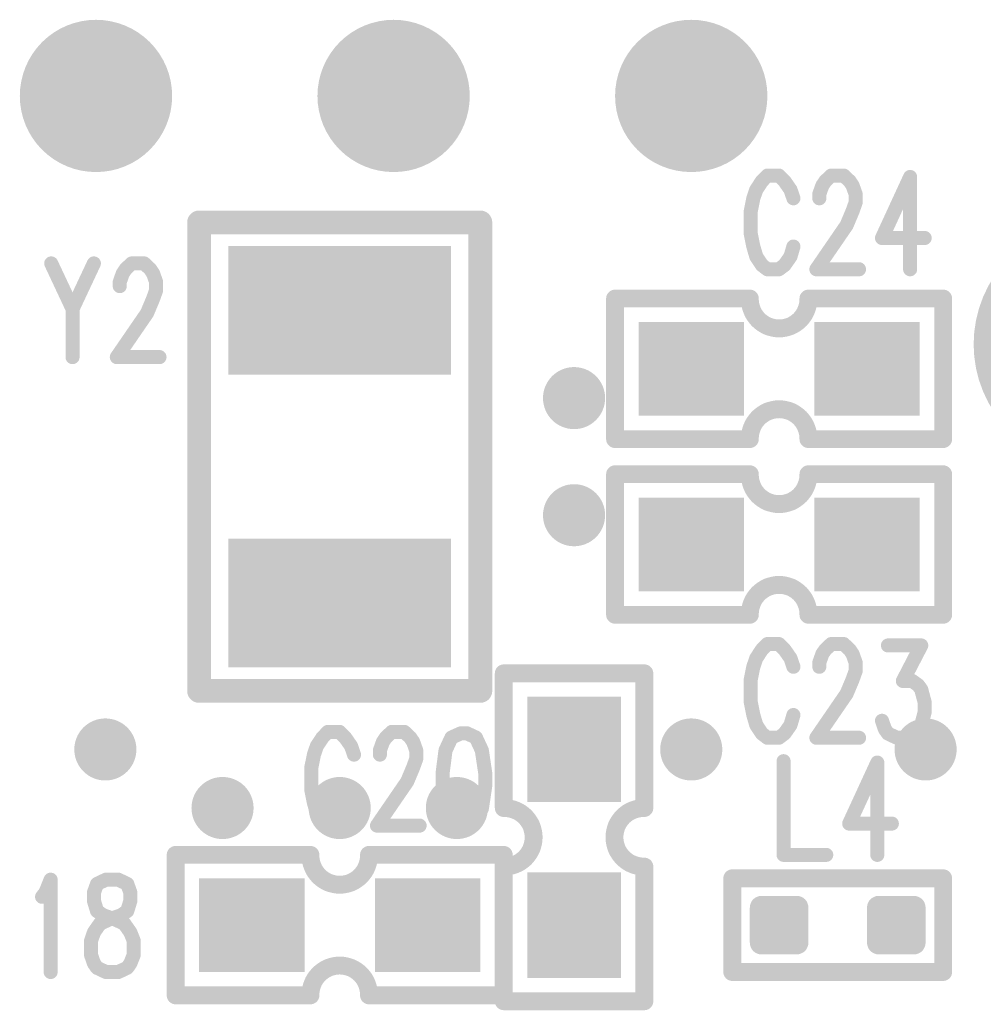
# Model space of a CAD drawing. Extents: x -0.1 to 57.1, y -0.1 to 42.5.
# Drawn here: x 40.27 to 48.5, y 20.77 to 29.23 of the extents above; entities that cross this region are included whole.
import ezdxf

# ---------------------------------------------------------------- set-up
doc = ezdxf.new("R2010")
doc.units = 0
doc.header["$MEASUREMENT"] = 0
doc.layers.get('0').update_dxf_attribs({"linetype": 'CONTINUOUS'})
doc.layers.add('02_ASSY1_GBR', color=7, linetype='CONTINUOUS')

# ---------------------------------------------------------------- blocks, each defined once
blk = doc.blocks.new('ROUND_8')
at = {"const_width": 0.65}
blk.add_lwpolyline([(-0.325, 0, 1), (0.325, 0, 1)], format="xyb", close=True, dxfattribs=at)
blk = doc.blocks.new('ROUND_134')
at = {"const_width": 1.05}
blk.add_lwpolyline([(-0.525, 0, 1), (0.525, 0, 1)], format="xyb", close=True, dxfattribs=at)
blk = doc.blocks.new('RECTANGLE_136')
blk.add_solid([(0.4, 0.45), (0.4, -0.45), (-0.4, 0.45), (-0.4, -0.45)])
blk = doc.blocks.new('RECTANGLE_139')
blk.add_solid([(0.45, 0.4), (0.45, -0.4), (-0.45, 0.4), (-0.45, -0.4)])
blk = doc.blocks.new('RECTANGLE_149')
blk.add_solid([(0.95, 0.55), (0.95, -0.55), (-0.95, 0.55), (-0.95, -0.55)])
blk = doc.blocks.new('ROUND_182')
at = {"const_width": 0.265}
blk.add_lwpolyline([(-0.1325, 0, 1), (0.1325, 0, 1)], format="xyb", close=True, dxfattribs=at)
blk = doc.blocks.new('ROUND_1')
at = {"const_width": 0.1016}
blk.add_lwpolyline([(-0.0508, 0, 1), (0.0508, 0, 1)], format="xyb", close=True, dxfattribs=at)
blk = doc.blocks.new('ROUND_4')
at = {"const_width": 0.06}
blk.add_lwpolyline([(-0.03, 0, 1), (0.03, 0, 1)], format="xyb", close=True, dxfattribs=at)
blk = doc.blocks.new('ROUND_3')
at = {"const_width": 0.0762}
blk.add_lwpolyline([(-0.0381, 0, 1), (0.0381, 0, 1)], format="xyb", close=True, dxfattribs=at)

msp = doc.modelspace()

# ---------------------------------------------------------------- linework, layer by layer
at = {"layer": '02_ASSY1_GBR'}
for points, const_width in [([(46.603, 27.852), (46.555, 27.779)], 0.12), ([(46.65, 27.9), (46.603, 27.852)], 0.12), ([(46.748, 27.9), (46.65, 27.9)], 0.12), ([(46.796, 27.852), (46.748, 27.9)], 0.12), ([(46.847, 27.779), (46.796, 27.852)], 0.12), ([(47.119, 27.815), (47.144, 27.852)], 0.12), ([(47.144, 27.852), (47.195, 27.9)], 0.12), ([(47.195, 27.9), (47.301, 27.9)], 0.12), ([(47.301, 27.9), (47.352, 27.852)], 0.12), ([(47.352, 27.852), (47.377, 27.815)], 0.12), ([(47.868, 27.888), (47.628, 27.367)], 0.12), ([(47.868, 27.888), (47.868, 27.1)], 0.12), ([(46.555, 27.779), (46.53, 27.706)], 0.12), ([(46.872, 27.706), (46.847, 27.779)], 0.12), ([(47.093, 27.742), (47.119, 27.815)], 0.12), ([(47.377, 27.815), (47.403, 27.742)], 0.12), ([(46.53, 27.706), (46.508, 27.597)], 0.12), ([(47.093, 27.706), (47.093, 27.742)], 0.12), ([(47.403, 27.742), (47.403, 27.67)], 0.12), ([(46.508, 27.597), (46.508, 27.403)], 0.12), ([(47.377, 27.597), (47.326, 27.476)], 0.12), ([(47.403, 27.67), (47.377, 27.597)], 0.12), ([(44.2, 27.5), (41.8, 27.5)], 0.2032), ([(41.8, 27.5), (41.8, 23.5)], 0.2032), ([(44.2, 23.5), (44.2, 27.5)], 0.2032), ([(47.326, 27.476), (47.068, 27.1)], 0.12), ([(46.508, 27.403), (46.53, 27.294)], 0.12), ([(47.628, 27.367), (47.992, 27.367)], 0.12), ([(46.53, 27.294), (46.555, 27.209)], 0.12), ([(46.847, 27.209), (46.872, 27.294)], 0.12), ([(46.555, 27.209), (46.603, 27.136)], 0.12), ([(46.796, 27.136), (46.847, 27.209)], 0.12), ([(40.538, 27.15), (40.72, 26.762)], 0.12), ([(40.902, 27.15), (40.72, 26.762)], 0.12), ([(41.149, 27.065), (41.174, 27.102)], 0.12), ([(41.174, 27.102), (41.225, 27.15)], 0.12), ([(41.225, 27.15), (41.331, 27.15)], 0.12), ([(41.331, 27.15), (41.382, 27.102)], 0.12), ([(41.382, 27.102), (41.407, 27.065)], 0.12), ([(46.603, 27.136), (46.65, 27.1)], 0.12), ([(46.65, 27.1), (46.748, 27.1)], 0.12), ([(46.748, 27.1), (46.796, 27.136)], 0.12), ([(47.068, 27.1), (47.432, 27.1)], 0.12), ([(41.123, 26.992), (41.149, 27.065)], 0.12), ([(41.407, 27.065), (41.433, 26.992)], 0.12), ([(41.123, 26.956), (41.123, 26.992)], 0.12), ([(41.433, 26.92), (41.407, 26.847)], 0.12), ([(41.433, 26.992), (41.433, 26.92)], 0.12), ([(41.407, 26.847), (41.356, 26.726)], 0.12), ([(46.5, 26.85), (45.35, 26.85)], 0.1524), ([(45.35, 26.85), (45.35, 25.65)], 0.1524), ([(46.501, 26.825), (46.5, 26.85)], 0.1524), ([(46.504, 26.801), (46.501, 26.825)], 0.1524), ([(46.999, 26.825), (46.996, 26.801)], 0.1524), ([(47, 26.85), (46.999, 26.825)], 0.1524), ([(48.15, 26.85), (47, 26.85)], 0.1524), ([(48.15, 26.85), (48.15, 25.65)], 0.1524), ([(40.72, 26.762), (40.72, 26.35)], 0.12), ([(46.51, 26.776), (46.504, 26.801)], 0.1524), ([(46.518, 26.753), (46.51, 26.776)], 0.1524), ([(46.528, 26.73), (46.518, 26.753)], 0.1524), ([(46.54, 26.709), (46.528, 26.73)], 0.1524), ([(46.972, 26.73), (46.96, 26.709)], 0.1524), ([(46.982, 26.753), (46.972, 26.73)], 0.1524), ([(46.99, 26.776), (46.982, 26.753)], 0.1524), ([(46.996, 26.801), (46.99, 26.776)], 0.1524), ([(41.356, 26.726), (41.098, 26.35)], 0.12), ([(46.555, 26.689), (46.54, 26.709)], 0.1524), ([(46.571, 26.67), (46.555, 26.689)], 0.1524), ([(46.59, 26.653), (46.571, 26.67)], 0.1524), ([(46.61, 26.638), (46.59, 26.653)], 0.1524), ([(46.91, 26.653), (46.89, 26.638)], 0.1524), ([(46.929, 26.67), (46.91, 26.653)], 0.1524), ([(46.945, 26.689), (46.929, 26.67)], 0.1524), ([(46.96, 26.709), (46.945, 26.689)], 0.1524), ([(46.631, 26.625), (46.61, 26.638)], 0.1524), ([(46.653, 26.614), (46.631, 26.625)], 0.1524), ([(46.677, 26.606), (46.653, 26.614)], 0.1524), ([(46.701, 26.6), (46.677, 26.606)], 0.1524), ([(46.725, 26.596), (46.701, 26.6)], 0.1524), ([(46.75, 26.595), (46.725, 26.596)], 0.1524), ([(46.775, 26.596), (46.75, 26.595)], 0.1524), ([(46.799, 26.6), (46.775, 26.596)], 0.1524), ([(46.823, 26.606), (46.799, 26.6)], 0.1524), ([(46.847, 26.614), (46.823, 26.606)], 0.1524), ([(46.869, 26.625), (46.847, 26.614)], 0.1524), ([(46.89, 26.638), (46.869, 26.625)], 0.1524), ([(41.098, 26.35), (41.462, 26.35)], 0.12), ([(46.631, 25.875), (46.653, 25.886)], 0.1524), ([(46.653, 25.886), (46.677, 25.894)], 0.1524), ([(46.677, 25.894), (46.701, 25.9)], 0.1524), ([(46.701, 25.9), (46.725, 25.904)], 0.1524), ([(46.725, 25.904), (46.75, 25.905)], 0.1524), ([(46.75, 25.905), (46.775, 25.904)], 0.1524), ([(46.775, 25.904), (46.799, 25.9)], 0.1524), ([(46.799, 25.9), (46.823, 25.894)], 0.1524), ([(46.823, 25.894), (46.847, 25.886)], 0.1524), ([(46.847, 25.886), (46.869, 25.875)], 0.1524), ([(46.54, 25.791), (46.555, 25.811)], 0.1524), ([(46.555, 25.811), (46.571, 25.83)], 0.1524), ([(46.571, 25.83), (46.59, 25.847)], 0.1524), ([(46.59, 25.847), (46.61, 25.862)], 0.1524), ([(46.61, 25.862), (46.631, 25.875)], 0.1524), ([(46.869, 25.875), (46.89, 25.862)], 0.1524), ([(46.89, 25.862), (46.91, 25.847)], 0.1524), ([(46.91, 25.847), (46.929, 25.83)], 0.1524), ([(46.929, 25.83), (46.945, 25.811)], 0.1524), ([(46.945, 25.811), (46.96, 25.791)], 0.1524), ([(46.504, 25.699), (46.51, 25.724)], 0.1524), ([(46.51, 25.724), (46.518, 25.747)], 0.1524), ([(46.518, 25.747), (46.528, 25.77)], 0.1524), ([(46.528, 25.77), (46.54, 25.791)], 0.1524), ([(46.96, 25.791), (46.972, 25.77)], 0.1524), ([(46.972, 25.77), (46.982, 25.747)], 0.1524), ([(46.982, 25.747), (46.99, 25.724)], 0.1524), ([(46.99, 25.724), (46.996, 25.699)], 0.1524), ([(46.5, 25.65), (45.35, 25.65)], 0.1524), ([(46.5, 25.65), (46.501, 25.675)], 0.1524), ([(46.501, 25.675), (46.504, 25.699)], 0.1524), ([(46.996, 25.699), (46.999, 25.675)], 0.1524), ([(46.999, 25.675), (47, 25.65)], 0.1524), ([(48.15, 25.65), (47, 25.65)], 0.1524), ([(46.5, 25.35), (45.35, 25.35)], 0.1524), ([(45.35, 25.35), (45.35, 24.15)], 0.1524), ([(46.501, 25.325), (46.5, 25.35)], 0.1524), ([(46.504, 25.301), (46.501, 25.325)], 0.1524), ([(46.51, 25.276), (46.504, 25.301)], 0.1524), ([(46.996, 25.301), (46.99, 25.276)], 0.1524), ([(46.999, 25.325), (46.996, 25.301)], 0.1524), ([(47, 25.35), (46.999, 25.325)], 0.1524), ([(48.15, 25.35), (47, 25.35)], 0.1524), ([(48.15, 25.35), (48.15, 24.15)], 0.1524), ([(46.518, 25.253), (46.51, 25.276)], 0.1524), ([(46.528, 25.23), (46.518, 25.253)], 0.1524), ([(46.54, 25.209), (46.528, 25.23)], 0.1524), ([(46.555, 25.189), (46.54, 25.209)], 0.1524), ([(46.96, 25.209), (46.945, 25.189)], 0.1524), ([(46.972, 25.23), (46.96, 25.209)], 0.1524), ([(46.982, 25.253), (46.972, 25.23)], 0.1524), ([(46.99, 25.276), (46.982, 25.253)], 0.1524), ([(46.571, 25.17), (46.555, 25.189)], 0.1524), ([(46.59, 25.153), (46.571, 25.17)], 0.1524), ([(46.61, 25.138), (46.59, 25.153)], 0.1524), ([(46.631, 25.125), (46.61, 25.138)], 0.1524), ([(46.653, 25.114), (46.631, 25.125)], 0.1524), ([(46.869, 25.125), (46.847, 25.114)], 0.1524), ([(46.89, 25.138), (46.869, 25.125)], 0.1524), ([(46.91, 25.153), (46.89, 25.138)], 0.1524), ([(46.929, 25.17), (46.91, 25.153)], 0.1524), ([(46.945, 25.189), (46.929, 25.17)], 0.1524), ([(46.677, 25.106), (46.653, 25.114)], 0.1524), ([(46.701, 25.1), (46.677, 25.106)], 0.1524), ([(46.725, 25.096), (46.701, 25.1)], 0.1524), ([(46.75, 25.095), (46.725, 25.096)], 0.1524), ([(46.775, 25.096), (46.75, 25.095)], 0.1524), ([(46.799, 25.1), (46.775, 25.096)], 0.1524), ([(46.823, 25.106), (46.799, 25.1)], 0.1524), ([(46.847, 25.114), (46.823, 25.106)], 0.1524), ([(46.61, 24.362), (46.631, 24.375)], 0.1524), ([(46.631, 24.375), (46.653, 24.386)], 0.1524), ([(46.653, 24.386), (46.677, 24.394)], 0.1524), ([(46.677, 24.394), (46.701, 24.4)], 0.1524), ([(46.701, 24.4), (46.725, 24.404)], 0.1524), ([(46.725, 24.404), (46.75, 24.405)], 0.1524), ([(46.75, 24.405), (46.775, 24.404)], 0.1524), ([(46.775, 24.404), (46.799, 24.4)], 0.1524), ([(46.799, 24.4), (46.823, 24.394)], 0.1524), ([(46.823, 24.394), (46.847, 24.386)], 0.1524), ([(46.847, 24.386), (46.869, 24.375)], 0.1524), ([(46.869, 24.375), (46.89, 24.362)], 0.1524), ([(46.528, 24.27), (46.54, 24.291)], 0.1524), ([(46.54, 24.291), (46.555, 24.311)], 0.1524), ([(46.555, 24.311), (46.571, 24.33)], 0.1524), ([(46.571, 24.33), (46.59, 24.347)], 0.1524), ([(46.59, 24.347), (46.61, 24.362)], 0.1524), ([(46.89, 24.362), (46.91, 24.347)], 0.1524), ([(46.91, 24.347), (46.929, 24.33)], 0.1524), ([(46.929, 24.33), (46.945, 24.311)], 0.1524), ([(46.945, 24.311), (46.96, 24.291)], 0.1524), ([(46.96, 24.291), (46.972, 24.27)], 0.1524), ([(46.501, 24.175), (46.504, 24.199)], 0.1524), ([(46.504, 24.199), (46.51, 24.224)], 0.1524), ([(46.51, 24.224), (46.518, 24.247)], 0.1524), ([(46.518, 24.247), (46.528, 24.27)], 0.1524), ([(46.972, 24.27), (46.982, 24.247)], 0.1524), ([(46.982, 24.247), (46.99, 24.224)], 0.1524), ([(46.99, 24.224), (46.996, 24.199)], 0.1524), ([(46.996, 24.199), (46.999, 24.175)], 0.1524), ([(46.5, 24.15), (45.35, 24.15)], 0.1524), ([(46.5, 24.15), (46.501, 24.175)], 0.1524), ([(46.999, 24.175), (47, 24.15)], 0.1524), ([(48.15, 24.15), (47, 24.15)], 0.1524), ([(46.65, 23.9), (46.603, 23.852)], 0.12), ([(46.748, 23.9), (46.65, 23.9)], 0.12), ([(46.796, 23.852), (46.748, 23.9)], 0.12), ([(47.144, 23.852), (47.195, 23.9)], 0.12), ([(47.195, 23.9), (47.301, 23.9)], 0.12), ([(47.301, 23.9), (47.352, 23.852)], 0.12), ([(47.679, 23.888), (47.963, 23.888)], 0.12), ([(47.963, 23.888), (47.806, 23.585)], 0.12), ([(46.603, 23.852), (46.555, 23.779)], 0.12), ([(46.847, 23.779), (46.796, 23.852)], 0.12), ([(47.093, 23.742), (47.119, 23.815)], 0.12), ([(47.119, 23.815), (47.144, 23.852)], 0.12), ([(47.352, 23.852), (47.377, 23.815)], 0.12), ([(47.377, 23.815), (47.403, 23.742)], 0.12), ([(46.53, 23.706), (46.508, 23.597)], 0.12), ([(46.555, 23.779), (46.53, 23.706)], 0.12), ([(46.872, 23.706), (46.847, 23.779)], 0.12), ([(47.093, 23.706), (47.093, 23.742)], 0.12), ([(47.403, 23.742), (47.403, 23.67)], 0.12), ([(45.6, 23.65), (44.4, 23.65)], 0.1524), ([(44.4, 22.5), (44.4, 23.65)], 0.1524), ([(45.6, 22.5), (45.6, 23.65)], 0.1524), ([(47.403, 23.67), (47.377, 23.597)], 0.12), ([(41.8, 23.5), (44.2, 23.5)], 0.2032), ([(46.508, 23.597), (46.508, 23.403)], 0.12), ([(47.377, 23.597), (47.326, 23.476)], 0.12), ([(47.806, 23.585), (47.886, 23.585)], 0.12), ([(47.886, 23.585), (47.937, 23.548)], 0.12), ([(47.937, 23.548), (47.963, 23.512)], 0.12), ([(47.326, 23.476), (47.068, 23.1)], 0.12), ([(47.963, 23.512), (47.992, 23.403)], 0.12), ([(46.508, 23.403), (46.53, 23.294)], 0.12), ([(47.992, 23.403), (47.992, 23.318)], 0.12), ([(46.53, 23.294), (46.555, 23.209)], 0.12), ([(46.847, 23.209), (46.872, 23.294)], 0.12), ([(47.992, 23.318), (47.963, 23.209)], 0.12), ([(46.555, 23.209), (46.603, 23.136)], 0.12), ([(46.796, 23.136), (46.847, 23.209)], 0.12), ([(47.653, 23.173), (47.628, 23.245)], 0.12), ([(47.963, 23.209), (47.912, 23.136)], 0.12), ([(42.9, 23.15), (42.853, 23.102)], 0.12), ([(42.998, 23.15), (42.9, 23.15)], 0.12), ([(43.046, 23.102), (42.998, 23.15)], 0.12), ([(43.394, 23.102), (43.445, 23.15)], 0.12), ([(43.445, 23.15), (43.551, 23.15)], 0.12), ([(43.551, 23.15), (43.602, 23.102)], 0.12), ([(44.035, 23.138), (43.954, 23.102)], 0.12), ([(44.085, 23.138), (44.035, 23.138)], 0.12), ([(44.162, 23.102), (44.085, 23.138)], 0.12), ([(46.603, 23.136), (46.65, 23.1)], 0.12), ([(46.748, 23.1), (46.796, 23.136)], 0.12), ([(47.679, 23.136), (47.653, 23.173)], 0.12), ([(47.755, 23.1), (47.679, 23.136)], 0.12), ([(47.912, 23.136), (47.835, 23.1)], 0.12), ([(42.805, 23.029), (42.78, 22.956)], 0.12), ([(42.853, 23.102), (42.805, 23.029)], 0.12), ([(43.097, 23.029), (43.046, 23.102)], 0.12), ([(43.122, 22.956), (43.097, 23.029)], 0.12), ([(43.343, 22.992), (43.369, 23.065)], 0.12), ([(43.369, 23.065), (43.394, 23.102)], 0.12), ([(43.602, 23.102), (43.627, 23.065)], 0.12), ([(43.627, 23.065), (43.653, 22.992)], 0.12), ([(43.954, 23.102), (43.903, 22.992)], 0.12), ([(44.213, 22.992), (44.162, 23.102)], 0.12), ([(46.65, 23.1), (46.748, 23.1)], 0.12), ([(47.068, 23.1), (47.432, 23.1)], 0.12), ([(47.835, 23.1), (47.755, 23.1)], 0.12), ([(42.78, 22.956), (42.758, 22.847)], 0.12), ([(43.343, 22.956), (43.343, 22.992)], 0.12), ([(43.653, 22.992), (43.653, 22.92)], 0.12), ([(43.903, 22.992), (43.878, 22.798)], 0.12), ([(44.242, 22.798), (44.213, 22.992)], 0.12), ([(43.653, 22.92), (43.627, 22.847)], 0.12), ([(46.788, 22.9), (46.788, 22.1)], 0.12), ([(47.588, 22.888), (47.348, 22.367)], 0.12), ([(47.588, 22.888), (47.588, 22.1)], 0.12), ([(42.758, 22.847), (42.758, 22.653)], 0.12), ([(43.627, 22.847), (43.576, 22.726)], 0.12), ([(43.878, 22.798), (43.878, 22.689)], 0.12), ([(44.242, 22.689), (44.242, 22.798)], 0.12), ([(43.576, 22.726), (43.318, 22.35)], 0.12), ([(43.878, 22.689), (43.903, 22.495)], 0.12), ([(44.213, 22.495), (44.242, 22.689)], 0.12), ([(42.758, 22.653), (42.78, 22.544)], 0.12), ([(42.78, 22.544), (42.805, 22.459)], 0.12), ([(43.097, 22.459), (43.122, 22.544)], 0.12), ([(42.805, 22.459), (42.853, 22.386)], 0.12), ([(43.046, 22.386), (43.097, 22.459)], 0.12), ([(43.903, 22.495), (43.954, 22.386)], 0.12), ([(44.162, 22.386), (44.213, 22.495)], 0.12), ([(44.4, 22.5), (44.425, 22.499)], 0.1524), ([(44.425, 22.499), (44.449, 22.496)], 0.1524), ([(44.449, 22.496), (44.474, 22.49)], 0.1524), ([(44.474, 22.49), (44.497, 22.482)], 0.1524), ([(44.497, 22.482), (44.52, 22.472)], 0.1524), ([(44.52, 22.472), (44.541, 22.46)], 0.1524), ([(44.541, 22.46), (44.561, 22.445)], 0.1524), ([(44.561, 22.445), (44.58, 22.429)], 0.1524), ([(44.58, 22.429), (44.597, 22.41)], 0.1524), ([(45.403, 22.41), (45.42, 22.429)], 0.1524), ([(45.42, 22.429), (45.439, 22.445)], 0.1524), ([(45.439, 22.445), (45.459, 22.46)], 0.1524), ([(45.459, 22.46), (45.48, 22.472)], 0.1524), ([(45.48, 22.472), (45.503, 22.482)], 0.1524), ([(45.503, 22.482), (45.526, 22.49)], 0.1524), ([(45.526, 22.49), (45.551, 22.496)], 0.1524), ([(45.551, 22.496), (45.575, 22.499)], 0.1524), ([(45.575, 22.499), (45.6, 22.5)], 0.1524), ([(42.853, 22.386), (42.9, 22.35)], 0.12), ([(42.9, 22.35), (42.998, 22.35)], 0.12), ([(42.998, 22.35), (43.046, 22.386)], 0.12), ([(43.318, 22.35), (43.682, 22.35)], 0.12), ([(43.954, 22.386), (44.035, 22.35)], 0.12), ([(44.035, 22.35), (44.085, 22.35)], 0.12), ([(44.085, 22.35), (44.162, 22.386)], 0.12), ([(44.597, 22.41), (44.612, 22.39)], 0.1524), ([(44.612, 22.39), (44.625, 22.369)], 0.1524), ([(44.625, 22.369), (44.636, 22.347)], 0.1524), ([(44.636, 22.347), (44.644, 22.323)], 0.1524), ([(45.356, 22.323), (45.364, 22.347)], 0.1524), ([(45.364, 22.347), (45.375, 22.369)], 0.1524), ([(45.375, 22.369), (45.388, 22.39)], 0.1524), ([(45.388, 22.39), (45.403, 22.41)], 0.1524), ([(47.348, 22.367), (47.712, 22.367)], 0.12), ([(44.644, 22.323), (44.65, 22.299)], 0.1524), ([(44.65, 22.299), (44.654, 22.275)], 0.1524), ([(44.654, 22.275), (44.655, 22.25)], 0.1524), ([(44.655, 22.25), (44.654, 22.225)], 0.1524), ([(45.345, 22.25), (45.346, 22.275)], 0.1524), ([(45.346, 22.225), (45.345, 22.25)], 0.1524), ([(45.346, 22.275), (45.35, 22.299)], 0.1524), ([(45.35, 22.299), (45.356, 22.323)], 0.1524), ([(44.644, 22.177), (44.636, 22.153)], 0.1524), ([(44.65, 22.201), (44.644, 22.177)], 0.1524), ([(44.654, 22.225), (44.65, 22.201)], 0.1524), ([(45.35, 22.201), (45.346, 22.225)], 0.1524), ([(45.356, 22.177), (45.35, 22.201)], 0.1524), ([(45.364, 22.153), (45.356, 22.177)], 0.1524), ([(42.75, 22.1), (41.6, 22.1)], 0.1524), ([(41.6, 22.1), (41.6, 20.9)], 0.1524), ([(42.751, 22.075), (42.75, 22.1)], 0.1524), ([(43.25, 22.1), (43.249, 22.075)], 0.1524), ([(44.4, 22.1), (43.25, 22.1)], 0.1524), ([(44.4, 22.1), (44.4, 20.9)], 0.1524), ([(44.597, 22.09), (44.58, 22.071)], 0.1524), ([(44.612, 22.11), (44.597, 22.09)], 0.1524), ([(44.625, 22.131), (44.612, 22.11)], 0.1524), ([(44.636, 22.153), (44.625, 22.131)], 0.1524), ([(45.375, 22.131), (45.364, 22.153)], 0.1524), ([(45.388, 22.11), (45.375, 22.131)], 0.1524), ([(45.403, 22.09), (45.388, 22.11)], 0.1524), ([(45.42, 22.071), (45.403, 22.09)], 0.1524), ([(46.788, 22.1), (47.152, 22.1)], 0.12), ([(42.754, 22.051), (42.751, 22.075)], 0.1524), ([(42.76, 22.026), (42.754, 22.051)], 0.1524), ([(42.768, 22.003), (42.76, 22.026)], 0.1524), ([(42.778, 21.98), (42.768, 22.003)], 0.1524), ([(43.232, 22.003), (43.222, 21.98)], 0.1524), ([(43.24, 22.026), (43.232, 22.003)], 0.1524), ([(43.246, 22.051), (43.24, 22.026)], 0.1524), ([(43.249, 22.075), (43.246, 22.051)], 0.1524), ([(44.425, 22.001), (44.4, 22)], 0.1524), ([(44.4, 20.85), (44.4, 22)], 0.1524), ([(44.449, 22.004), (44.425, 22.001)], 0.1524), ([(44.474, 22.01), (44.449, 22.004)], 0.1524), ([(44.497, 22.018), (44.474, 22.01)], 0.1524), ([(44.52, 22.028), (44.497, 22.018)], 0.1524), ([(44.541, 22.04), (44.52, 22.028)], 0.1524), ([(44.561, 22.055), (44.541, 22.04)], 0.1524), ([(44.58, 22.071), (44.561, 22.055)], 0.1524), ([(45.439, 22.055), (45.42, 22.071)], 0.1524), ([(45.459, 22.04), (45.439, 22.055)], 0.1524), ([(45.48, 22.028), (45.459, 22.04)], 0.1524), ([(45.503, 22.018), (45.48, 22.028)], 0.1524), ([(45.526, 22.01), (45.503, 22.018)], 0.1524), ([(45.551, 22.004), (45.526, 22.01)], 0.1524), ([(45.575, 22.001), (45.551, 22.004)], 0.1524), ([(45.6, 22), (45.575, 22.001)], 0.1524), ([(45.6, 20.85), (45.6, 22)], 0.1524), ([(42.79, 21.959), (42.778, 21.98)], 0.1524), ([(42.805, 21.939), (42.79, 21.959)], 0.1524), ([(42.821, 21.92), (42.805, 21.939)], 0.1524), ([(42.84, 21.903), (42.821, 21.92)], 0.1524), ([(43.179, 21.92), (43.16, 21.903)], 0.1524), ([(43.195, 21.939), (43.179, 21.92)], 0.1524), ([(43.21, 21.959), (43.195, 21.939)], 0.1524), ([(43.222, 21.98), (43.21, 21.959)], 0.1524), ([(40.489, 21.779), (40.533, 21.888)], 0.12), ([(40.533, 21.888), (40.533, 21.1)], 0.12), ([(40.929, 21.852), (40.903, 21.779)], 0.12), ([(41.005, 21.888), (40.929, 21.852)], 0.12), ([(41.111, 21.888), (41.005, 21.888)], 0.12), ([(41.187, 21.852), (41.111, 21.888)], 0.12), ([(41.213, 21.779), (41.187, 21.852)], 0.12), ([(42.86, 21.888), (42.84, 21.903)], 0.1524), ([(42.881, 21.875), (42.86, 21.888)], 0.1524), ([(42.903, 21.864), (42.881, 21.875)], 0.1524), ([(42.927, 21.856), (42.903, 21.864)], 0.1524), ([(42.951, 21.85), (42.927, 21.856)], 0.1524), ([(42.975, 21.846), (42.951, 21.85)], 0.1524), ([(43, 21.845), (42.975, 21.846)], 0.1524), ([(43.025, 21.846), (43, 21.845)], 0.1524), ([(43.049, 21.85), (43.025, 21.846)], 0.1524), ([(43.073, 21.856), (43.049, 21.85)], 0.1524), ([(43.097, 21.864), (43.073, 21.856)], 0.1524), ([(43.119, 21.875), (43.097, 21.864)], 0.1524), ([(43.14, 21.888), (43.119, 21.875)], 0.1524), ([(43.16, 21.903), (43.14, 21.888)], 0.1524), ([(46.35, 21.1), (46.35, 21.9)], 0.1524), ([(46.35, 21.9), (48.15, 21.9)], 0.1524), ([(48.15, 21.9), (48.15, 21.1)], 0.1524), ([(40.46, 21.742), (40.489, 21.779)], 0.12), ([(40.903, 21.779), (40.903, 21.706)], 0.12), ([(41.213, 21.706), (41.213, 21.779)], 0.12), ([(40.903, 21.706), (40.929, 21.621)], 0.12), ([(41.187, 21.621), (41.213, 21.706)], 0.12), ([(40.929, 21.621), (40.98, 21.585)], 0.12), ([(41.136, 21.585), (41.187, 21.621)], 0.12), ([(40.903, 21.439), (40.954, 21.512)], 0.12), ([(40.954, 21.512), (41.031, 21.548)], 0.12), ([(40.98, 21.585), (41.085, 21.548)], 0.12), ([(41.031, 21.548), (41.136, 21.585)], 0.12), ([(41.085, 21.548), (41.162, 21.512)], 0.12), ([(41.162, 21.512), (41.213, 21.439)], 0.12), ([(40.878, 21.367), (40.903, 21.439)], 0.12), ([(41.213, 21.439), (41.242, 21.367)], 0.12), ([(40.878, 21.245), (40.878, 21.367)], 0.12), ([(41.242, 21.367), (41.242, 21.245)], 0.12), ([(40.903, 21.173), (40.878, 21.245)], 0.12), ([(40.929, 21.136), (40.903, 21.173)], 0.12), ([(41.213, 21.173), (41.187, 21.136)], 0.12), ([(41.242, 21.245), (41.213, 21.173)], 0.12), ([(42.927, 21.144), (42.951, 21.15)], 0.1524), ([(42.951, 21.15), (42.975, 21.154)], 0.1524), ([(42.975, 21.154), (43, 21.155)], 0.1524), ([(43, 21.155), (43.025, 21.154)], 0.1524), ([(43.025, 21.154), (43.049, 21.15)], 0.1524), ([(43.049, 21.15), (43.073, 21.144)], 0.1524), ([(41.005, 21.1), (40.929, 21.136)], 0.12), ([(41.111, 21.1), (41.005, 21.1)], 0.12), ([(41.187, 21.136), (41.111, 21.1)], 0.12), ([(42.805, 21.061), (42.821, 21.08)], 0.1524), ([(42.821, 21.08), (42.84, 21.097)], 0.1524), ([(42.84, 21.097), (42.86, 21.112)], 0.1524), ([(42.86, 21.112), (42.881, 21.125)], 0.1524), ([(42.881, 21.125), (42.903, 21.136)], 0.1524), ([(42.903, 21.136), (42.927, 21.144)], 0.1524), ([(43.073, 21.144), (43.097, 21.136)], 0.1524), ([(43.097, 21.136), (43.119, 21.125)], 0.1524), ([(43.119, 21.125), (43.14, 21.112)], 0.1524), ([(43.14, 21.112), (43.16, 21.097)], 0.1524), ([(43.16, 21.097), (43.179, 21.08)], 0.1524), ([(43.179, 21.08), (43.195, 21.061)], 0.1524), ([(48.15, 21.1), (46.35, 21.1)], 0.1524), ([(42.76, 20.974), (42.768, 20.997)], 0.1524), ([(42.768, 20.997), (42.778, 21.02)], 0.1524), ([(42.778, 21.02), (42.79, 21.041)], 0.1524), ([(42.79, 21.041), (42.805, 21.061)], 0.1524), ([(43.195, 21.061), (43.21, 21.041)], 0.1524), ([(43.21, 21.041), (43.222, 21.02)], 0.1524), ([(43.222, 21.02), (43.232, 20.997)], 0.1524), ([(43.232, 20.997), (43.24, 20.974)], 0.1524), ([(42.75, 20.9), (41.6, 20.9)], 0.1524), ([(42.75, 20.9), (42.751, 20.925)], 0.1524), ([(42.751, 20.925), (42.754, 20.949)], 0.1524), ([(42.754, 20.949), (42.76, 20.974)], 0.1524), ([(43.24, 20.974), (43.246, 20.949)], 0.1524), ([(43.246, 20.949), (43.249, 20.925)], 0.1524), ([(43.249, 20.925), (43.25, 20.9)], 0.1524), ([(44.4, 20.9), (43.25, 20.9)], 0.1524), ([(45.6, 20.85), (44.4, 20.85)], 0.1524)]:
    msp.add_lwpolyline(points, dxfattribs=dict(at, const_width=const_width))
for points in [[(46.529014, 21.72101), (46.543992, 21.732994), (46.970982, 21.72101), (46.956006, 21.732994)], [(46.543992, 21.732994), (46.544016, 21.733006), (46.956006, 21.732994), (46.95599, 21.733006)], [(46.544016, 21.733006), (46.561996, 21.741996), (46.95599, 21.733006), (46.938008, 21.741996)], [(46.561996, 21.741996), (46.562012, 21.742004), (46.938008, 21.741996), (46.937984, 21.742004)], [(46.562012, 21.742004), (46.579988, 21.747996), (46.937984, 21.742004), (46.920002, 21.747996)], [(46.579988, 21.747996), (46.580026, 21.748), (46.920002, 21.747996), (46.919988, 21.748)], [(46.580026, 21.748), (46.600004, 21.75), (46.919988, 21.748), (46.900006, 21.75)], [(47.529014, 21.72101), (47.543992, 21.732994), (47.970982, 21.72101), (47.956006, 21.732994)], [(47.543992, 21.732994), (47.544016, 21.733006), (47.956006, 21.732994), (47.95599, 21.733006)], [(47.544016, 21.733006), (47.561996, 21.741996), (47.95599, 21.733006), (47.938008, 21.741996)], [(47.561996, 21.741996), (47.562012, 21.742004), (47.938008, 21.741996), (47.937984, 21.742004)], [(47.562012, 21.742004), (47.579988, 21.747996), (47.937984, 21.742004), (47.920002, 21.747996)], [(47.579988, 21.747996), (47.580026, 21.748), (47.920002, 21.747996), (47.919988, 21.748)], [(47.580026, 21.748), (47.600004, 21.75), (47.919988, 21.748), (47.900006, 21.75)], [(46.5, 21.650006), (46.502, 21.669988), (47, 21.650006), (46.998, 21.669988)], [(46.5, 21.649996), (46.5, 21.650006), (47, 21.649996), (47, 21.650006)], [(46.5, 21.349994), (46.5, 21.649996), (47, 21.349994), (47, 21.649996)], [(46.502, 21.669988), (46.502006, 21.670012), (46.998, 21.669988), (46.997996, 21.670012)], [(46.502006, 21.670012), (46.507996, 21.687988), (46.997996, 21.670012), (46.992004, 21.687988)], [(46.507996, 21.687988), (46.508004, 21.688008), (46.992004, 21.687988), (46.991994, 21.688008)], [(46.508004, 21.688008), (46.516994, 21.70599), (46.991994, 21.688008), (46.983004, 21.70599)], [(46.516994, 21.70599), (46.517008, 21.706008), (46.983004, 21.70599), (46.982994, 21.706008)], [(46.517008, 21.706008), (46.528994, 21.720986), (46.982994, 21.706008), (46.97101, 21.720986)], [(46.528994, 21.720986), (46.529014, 21.72101), (46.97101, 21.720986), (46.970982, 21.72101)], [(47.5, 21.650006), (47.502, 21.669988), (48, 21.650006), (47.998, 21.669988)], [(47.5, 21.649996), (47.5, 21.650006), (48, 21.649996), (48, 21.650006)], [(47.5, 21.349994), (47.5, 21.649996), (48, 21.349994), (48, 21.649996)], [(47.502, 21.669988), (47.502006, 21.670012), (47.998, 21.669988), (47.997996, 21.670012)], [(47.502006, 21.670012), (47.507996, 21.687988), (47.997996, 21.670012), (47.992004, 21.687988)], [(47.507996, 21.687988), (47.508004, 21.688008), (47.992004, 21.687988), (47.991994, 21.688008)], [(47.508004, 21.688008), (47.516994, 21.70599), (47.991994, 21.688008), (47.983004, 21.70599)], [(47.516994, 21.70599), (47.517008, 21.706008), (47.983004, 21.70599), (47.982994, 21.706008)], [(47.517008, 21.706008), (47.528994, 21.720986), (47.982994, 21.706008), (47.97101, 21.720986)], [(47.528994, 21.720986), (47.529014, 21.72101), (47.97101, 21.720986), (47.970982, 21.72101)], [(46.5, 21.349992), (46.5, 21.349994), (46.999998, 21.349992), (47, 21.349994)], [(46.501998, 21.330016), (46.5, 21.349992), (46.997996, 21.330016), (46.999998, 21.349992)], [(46.50201, 21.329984), (46.501998, 21.330016), (46.997994, 21.329984), (46.997996, 21.330016)], [(46.507996, 21.312012), (46.50201, 21.329984), (46.992002, 21.312012), (46.997994, 21.329984)], [(46.508006, 21.311992), (46.507996, 21.312012), (46.991996, 21.311992), (46.992002, 21.312012)], [(46.516992, 21.294014), (46.508006, 21.311992), (46.983004, 21.294014), (46.991996, 21.311992)], [(47.5, 21.349992), (47.5, 21.349994), (47.999998, 21.349992), (48, 21.349994)], [(47.501998, 21.330016), (47.5, 21.349992), (47.997996, 21.330016), (47.999998, 21.349992)], [(47.50201, 21.329984), (47.501998, 21.330016), (47.997994, 21.329984), (47.997996, 21.330016)], [(47.507996, 21.312012), (47.50201, 21.329984), (47.992002, 21.312012), (47.997994, 21.329984)], [(47.508006, 21.311992), (47.507996, 21.312012), (47.991996, 21.311992), (47.992002, 21.312012)], [(47.516992, 21.294014), (47.508006, 21.311992), (47.983004, 21.294014), (47.991996, 21.311992)], [(46.517014, 21.293988), (46.516992, 21.294014), (46.982992, 21.293988), (46.983004, 21.294014)], [(46.52899, 21.279014), (46.517014, 21.293988), (46.971004, 21.279014), (46.982992, 21.293988)], [(46.52902, 21.27899), (46.52899, 21.279014), (46.970986, 21.27899), (46.971004, 21.279014)], [(46.543988, 21.267008), (46.52902, 21.27899), (46.956006, 21.267008), (46.970986, 21.27899)], [(46.54402, 21.266992), (46.543988, 21.267008), (46.955986, 21.266992), (46.956006, 21.267008)], [(46.561992, 21.258004), (46.54402, 21.266992), (46.938004, 21.258004), (46.955986, 21.266992)], [(46.562016, 21.257996), (46.561992, 21.258004), (46.937988, 21.257996), (46.938004, 21.258004)], [(46.579984, 21.252006), (46.562016, 21.257996), (46.920008, 21.252006), (46.937988, 21.257996)], [(46.580064, 21.251998), (46.579984, 21.252006), (46.919984, 21.251998), (46.920008, 21.252006)], [(46.599994, 21.25), (46.580064, 21.251998), (46.899996, 21.25), (46.919984, 21.251998)], [(47.517014, 21.293988), (47.516992, 21.294014), (47.982992, 21.293988), (47.983004, 21.294014)], [(47.52899, 21.279014), (47.517014, 21.293988), (47.971004, 21.279014), (47.982992, 21.293988)], [(47.52902, 21.27899), (47.52899, 21.279014), (47.970986, 21.27899), (47.971004, 21.279014)], [(47.543988, 21.267008), (47.52902, 21.27899), (47.956006, 21.267008), (47.970986, 21.27899)], [(47.54402, 21.266992), (47.543988, 21.267008), (47.955986, 21.266992), (47.956006, 21.267008)], [(47.561992, 21.258004), (47.54402, 21.266992), (47.938004, 21.258004), (47.955986, 21.266992)], [(47.562016, 21.257996), (47.561992, 21.258004), (47.937988, 21.257996), (47.938004, 21.258004)], [(47.579984, 21.252006), (47.562016, 21.257996), (47.920008, 21.252006), (47.937988, 21.257996)], [(47.580064, 21.251998), (47.579984, 21.252006), (47.919984, 21.251998), (47.920008, 21.252006)], [(47.599994, 21.25), (47.580064, 21.251998), (47.899996, 21.25), (47.919984, 21.251998)]]:
    msp.add_solid(points, dxfattribs=at)

# ---------------------------------------------------------------- block references
for name, p in [('ROUND_8', (40.92, 28.58)), ('ROUND_8', (43.46, 28.58)), ('ROUND_8', (46, 28.58)), ('ROUND_4', (46.603, 27.852)), ('ROUND_4', (46.65, 27.9)), ('ROUND_4', (46.748, 27.9)), ('ROUND_4', (46.796, 27.852)), ('ROUND_4', (47.144, 27.852)), ('ROUND_4', (47.195, 27.9)), ('ROUND_4', (47.301, 27.9)), ('ROUND_4', (47.352, 27.852)), ('ROUND_4', (47.868, 27.888)), ('ROUND_4', (47.868, 27.888)), ('ROUND_4', (46.555, 27.779)), ('ROUND_4', (46.847, 27.779)), ('ROUND_4', (47.119, 27.815)), ('ROUND_4', (47.377, 27.815)), ('ROUND_4', (46.53, 27.706)), ('ROUND_4', (46.872, 27.706)), ('ROUND_4', (47.093, 27.742)), ('ROUND_4', (47.093, 27.706)), ('ROUND_4', (47.403, 27.742)), ('ROUND_4', (46.508, 27.597)), ('ROUND_4', (47.377, 27.597)), ('ROUND_4', (47.403, 27.67)), ('ROUND_1', (41.8, 27.5)), ('ROUND_1', (44.2, 27.5)), ('ROUND_4', (47.326, 27.476)), ('ROUND_134', (49.46, 26.46)), ('ROUND_4', (46.508, 27.403)), ('ROUND_4', (47.628, 27.367)), ('ROUND_4', (47.992, 27.367)), ('ROUND_4', (46.53, 27.294)), ('ROUND_4', (46.872, 27.294)), ('RECTANGLE_149', (43, 26.75)), ('ROUND_4', (46.555, 27.209)), ('ROUND_4', (46.847, 27.209)), ('ROUND_4', (40.538, 27.15)), ('ROUND_4', (40.902, 27.15)), ('ROUND_4', (41.174, 27.102)), ('ROUND_4', (41.225, 27.15)), ('ROUND_4', (41.331, 27.15)), ('ROUND_4', (41.382, 27.102)), ('ROUND_4', (46.603, 27.136)), ('ROUND_4', (46.65, 27.1)), ('ROUND_4', (46.748, 27.1)), ('ROUND_4', (46.796, 27.136)), ('ROUND_4', (47.068, 27.1)), ('ROUND_4', (47.432, 27.1)), ('ROUND_4', (47.868, 27.1)), ('ROUND_4', (41.149, 27.065)), ('ROUND_4', (41.407, 27.065)), ('ROUND_4', (41.123, 26.992)), ('ROUND_4', (41.123, 26.956)), ('ROUND_4', (41.433, 26.992)), ('ROUND_4', (41.433, 26.92)), ('ROUND_4', (41.407, 26.847)), ('ROUND_3', (45.35, 26.85)), ('ROUND_3', (45.35, 26.85)), ('ROUND_3', (46.5, 26.85)), ('ROUND_3', (46.5, 26.85)), ('ROUND_3', (46.501, 26.825)), ('ROUND_3', (46.999, 26.825)), ('ROUND_3', (47, 26.85)), ('ROUND_3', (47, 26.85)), ('ROUND_3', (48.15, 26.85)), ('ROUND_3', (48.15, 26.85)), ('ROUND_4', (40.72, 26.762)), ('ROUND_4', (40.72, 26.762)), ('ROUND_3', (46.504, 26.801)), ('ROUND_3', (46.51, 26.776)), ('ROUND_3', (46.518, 26.753)), ('ROUND_3', (46.528, 26.73)), ('ROUND_3', (46.972, 26.73)), ('ROUND_3', (46.982, 26.753)), ('ROUND_3', (46.99, 26.776)), ('ROUND_3', (46.996, 26.801)), ('ROUND_4', (41.356, 26.726)), ('ROUND_3', (46.54, 26.709)), ('ROUND_3', (46.555, 26.689)), ('ROUND_3', (46.571, 26.67)), ('ROUND_3', (46.59, 26.653)), ('ROUND_3', (46.91, 26.653)), ('ROUND_3', (46.929, 26.67)), ('ROUND_3', (46.945, 26.689)), ('ROUND_3', (46.96, 26.709)), ('RECTANGLE_139', (46, 26.25)), ('ROUND_3', (46.61, 26.638)), ('ROUND_3', (46.631, 26.625)), ('ROUND_3', (46.653, 26.614)), ('ROUND_3', (46.677, 26.606)), ('ROUND_3', (46.701, 26.6)), ('ROUND_3', (46.725, 26.596)), ('ROUND_3', (46.75, 26.595)), ('ROUND_3', (46.775, 26.596)), ('ROUND_3', (46.799, 26.6)), ('ROUND_3', (46.823, 26.606)), ('ROUND_3', (46.847, 26.614)), ('ROUND_3', (46.869, 26.625)), ('ROUND_3', (46.89, 26.638)), ('RECTANGLE_139', (47.5, 26.25)), ('ROUND_4', (40.72, 26.35)), ('ROUND_4', (41.098, 26.35)), ('ROUND_4', (41.462, 26.35)), ('ROUND_182', (45, 26)), ('ROUND_3', (46.653, 25.886)), ('ROUND_3', (46.677, 25.894)), ('ROUND_3', (46.701, 25.9)), ('ROUND_3', (46.725, 25.904)), ('ROUND_3', (46.75, 25.905)), ('ROUND_3', (46.775, 25.904)), ('ROUND_3', (46.799, 25.9)), ('ROUND_3', (46.823, 25.894)), ('ROUND_3', (46.847, 25.886)), ('ROUND_3', (46.555, 25.811)), ('ROUND_3', (46.571, 25.83)), ('ROUND_3', (46.59, 25.847)), ('ROUND_3', (46.61, 25.862)), ('ROUND_3', (46.631, 25.875)), ('ROUND_3', (46.869, 25.875)), ('ROUND_3', (46.89, 25.862)), ('ROUND_3', (46.91, 25.847)), ('ROUND_3', (46.929, 25.83)), ('ROUND_3', (46.945, 25.811)), ('ROUND_3', (46.51, 25.724)), ('ROUND_3', (46.518, 25.747)), ('ROUND_3', (46.528, 25.77)), ('ROUND_3', (46.54, 25.791)), ('ROUND_3', (46.96, 25.791)), ('ROUND_3', (46.972, 25.77)), ('ROUND_3', (46.982, 25.747)), ('ROUND_3', (46.99, 25.724)), ('ROUND_3', (45.35, 25.65)), ('ROUND_3', (45.35, 25.65)), ('ROUND_3', (46.5, 25.65)), ('ROUND_3', (46.5, 25.65)), ('ROUND_3', (46.501, 25.675)), ('ROUND_3', (46.504, 25.699)), ('ROUND_3', (46.996, 25.699)), ('ROUND_3', (46.999, 25.675)), ('ROUND_3', (47, 25.65)), ('ROUND_3', (47, 25.65)), ('ROUND_3', (48.15, 25.65)), ('ROUND_3', (48.15, 25.65)), ('ROUND_3', (45.35, 25.35)), ('ROUND_3', (45.35, 25.35)), ('ROUND_3', (46.5, 25.35)), ('ROUND_3', (46.5, 25.35)), ('ROUND_3', (46.501, 25.325)), ('ROUND_3', (46.504, 25.301)), ('ROUND_3', (46.996, 25.301)), ('ROUND_3', (46.999, 25.325)), ('ROUND_3', (47, 25.35)), ('ROUND_3', (47, 25.35)), ('ROUND_3', (48.15, 25.35)), ('ROUND_3', (48.15, 25.35)), ('ROUND_3', (46.51, 25.276)), ('ROUND_3', (46.518, 25.253)), ('ROUND_3', (46.528, 25.23)), ('ROUND_3', (46.54, 25.209)), ('ROUND_3', (46.96, 25.209)), ('ROUND_3', (46.972, 25.23)), ('ROUND_3', (46.982, 25.253)), ('ROUND_3', (46.99, 25.276)), ('ROUND_182', (45, 25)), ('ROUND_3', (46.555, 25.189)), ('ROUND_3', (46.571, 25.17)), ('ROUND_3', (46.59, 25.153)), ('ROUND_3', (46.61, 25.138)), ('ROUND_3', (46.631, 25.125)), ('ROUND_3', (46.869, 25.125)), ('ROUND_3', (46.89, 25.138)), ('ROUND_3', (46.91, 25.153)), ('ROUND_3', (46.929, 25.17)), ('ROUND_3', (46.945, 25.189)), ('RECTANGLE_139', (46, 24.75)), ('ROUND_3', (46.653, 25.114)), ('ROUND_3', (46.677, 25.106)), ('ROUND_3', (46.701, 25.1)), ('ROUND_3', (46.725, 25.096)), ('ROUND_3', (46.75, 25.095)), ('ROUND_3', (46.775, 25.096)), ('ROUND_3', (46.799, 25.1)), ('ROUND_3', (46.823, 25.106)), ('ROUND_3', (46.847, 25.114)), ('RECTANGLE_139', (47.5, 24.75)), ('RECTANGLE_149', (43, 24.25)), ('ROUND_3', (46.631, 24.375)), ('ROUND_3', (46.653, 24.386)), ('ROUND_3', (46.677, 24.394)), ('ROUND_3', (46.701, 24.4)), ('ROUND_3', (46.725, 24.404)), ('ROUND_3', (46.75, 24.405)), ('ROUND_3', (46.775, 24.404)), ('ROUND_3', (46.799, 24.4)), ('ROUND_3', (46.823, 24.394)), ('ROUND_3', (46.847, 24.386)), ('ROUND_3', (46.869, 24.375)), ('ROUND_3', (46.54, 24.291)), ('ROUND_3', (46.555, 24.311)), ('ROUND_3', (46.571, 24.33)), ('ROUND_3', (46.59, 24.347)), ('ROUND_3', (46.61, 24.362)), ('ROUND_3', (46.89, 24.362)), ('ROUND_3', (46.91, 24.347)), ('ROUND_3', (46.929, 24.33)), ('ROUND_3', (46.945, 24.311)), ('ROUND_3', (46.96, 24.291)), ('ROUND_3', (46.504, 24.199)), ('ROUND_3', (46.51, 24.224)), ('ROUND_3', (46.518, 24.247)), ('ROUND_3', (46.528, 24.27)), ('ROUND_3', (46.972, 24.27)), ('ROUND_3', (46.982, 24.247)), ('ROUND_3', (46.99, 24.224)), ('ROUND_3', (46.996, 24.199)), ('ROUND_3', (45.35, 24.15)), ('ROUND_3', (45.35, 24.15)), ('ROUND_3', (46.5, 24.15)), ('ROUND_3', (46.5, 24.15)), ('ROUND_3', (46.501, 24.175)), ('ROUND_3', (46.999, 24.175)), ('ROUND_3', (47, 24.15)), ('ROUND_3', (47, 24.15)), ('ROUND_3', (48.15, 24.15)), ('ROUND_3', (48.15, 24.15)), ('ROUND_4', (46.65, 23.9)), ('ROUND_4', (46.748, 23.9)), ('ROUND_4', (47.195, 23.9)), ('ROUND_4', (47.301, 23.9)), ('ROUND_4', (47.679, 23.888)), ('ROUND_4', (47.963, 23.888)), ('ROUND_4', (46.603, 23.852)), ('ROUND_4', (46.796, 23.852)), ('ROUND_4', (47.119, 23.815)), ('ROUND_4', (47.144, 23.852)), ('ROUND_4', (47.352, 23.852)), ('ROUND_4', (47.377, 23.815)), ('ROUND_4', (46.53, 23.706)), ('ROUND_4', (46.555, 23.779)), ('ROUND_4', (46.847, 23.779)), ('ROUND_4', (46.872, 23.706)), ('ROUND_4', (47.093, 23.742)), ('ROUND_4', (47.093, 23.706)), ('ROUND_4', (47.403, 23.742)), ('ROUND_3', (44.4, 23.65)), ('ROUND_3', (44.4, 23.65)), ('ROUND_3', (45.6, 23.65)), ('ROUND_3', (45.6, 23.65)), ('ROUND_4', (47.403, 23.67)), ('ROUND_1', (41.8, 23.5)), ('ROUND_1', (41.8, 23.5)), ('ROUND_1', (44.2, 23.5)), ('ROUND_4', (46.508, 23.597)), ('ROUND_4', (47.377, 23.597)), ('ROUND_4', (47.806, 23.585)), ('ROUND_4', (47.886, 23.585)), ('ROUND_4', (47.937, 23.548)), ('ROUND_4', (47.326, 23.476)), ('ROUND_4', (47.963, 23.512)), ('RECTANGLE_136', (45, 23)), ('ROUND_4', (46.508, 23.403)), ('ROUND_4', (47.992, 23.403)), ('ROUND_4', (46.53, 23.294)), ('ROUND_4', (46.872, 23.294)), ('ROUND_4', (47.992, 23.318)), ('ROUND_182', (41, 23)), ('ROUND_182', (46, 23)), ('ROUND_4', (46.555, 23.209)), ('ROUND_4', (46.847, 23.209)), ('ROUND_4', (47.628, 23.245)), ('ROUND_182', (48, 23)), ('ROUND_4', (47.963, 23.209)), ('ROUND_4', (42.9, 23.15)), ('ROUND_4', (42.998, 23.15)), ('ROUND_4', (43.445, 23.15)), ('ROUND_4', (43.551, 23.15)), ('ROUND_4', (44.035, 23.138)), ('ROUND_4', (44.035, 23.138)), ('ROUND_4', (44.085, 23.138)), ('ROUND_4', (46.603, 23.136)), ('ROUND_4', (46.796, 23.136)), ('ROUND_4', (47.653, 23.173)), ('ROUND_4', (47.679, 23.136)), ('ROUND_4', (47.912, 23.136)), ('ROUND_4', (42.805, 23.029)), ('ROUND_4', (42.853, 23.102)), ('ROUND_4', (43.046, 23.102)), ('ROUND_4', (43.097, 23.029)), ('ROUND_4', (43.369, 23.065)), ('ROUND_4', (43.394, 23.102)), ('ROUND_4', (43.602, 23.102)), ('ROUND_4', (43.627, 23.065)), ('ROUND_4', (43.954, 23.102)), ('ROUND_4', (44.162, 23.102)), ('ROUND_4', (46.65, 23.1)), ('ROUND_4', (46.748, 23.1)), ('ROUND_4', (47.068, 23.1)), ('ROUND_4', (47.432, 23.1)), ('ROUND_4', (47.755, 23.1)), ('ROUND_4', (47.835, 23.1)), ('ROUND_4', (42.78, 22.956)), ('ROUND_4', (43.122, 22.956)), ('ROUND_4', (43.343, 22.992)), ('ROUND_4', (43.343, 22.956)), ('ROUND_4', (43.653, 22.992)), ('ROUND_4', (43.903, 22.992)), ('ROUND_4', (44.213, 22.992)), ('ROUND_4', (43.653, 22.92)), ('ROUND_4', (46.788, 22.9)), ('ROUND_4', (47.588, 22.888)), ('ROUND_4', (47.588, 22.888)), ('ROUND_4', (42.758, 22.847)), ('ROUND_4', (43.627, 22.847)), ('ROUND_4', (43.878, 22.798)), ('ROUND_4', (44.242, 22.798)), ('ROUND_182', (42, 22.5)), ('ROUND_182', (43, 22.5)), ('ROUND_4', (43.576, 22.726)), ('ROUND_182', (44, 22.5)), ('ROUND_4', (43.878, 22.689)), ('ROUND_4', (44.242, 22.689)), ('ROUND_4', (42.758, 22.653)), ('ROUND_4', (42.78, 22.544)), ('ROUND_4', (43.122, 22.544)), ('ROUND_4', (42.805, 22.459)), ('ROUND_4', (43.097, 22.459)), ('ROUND_4', (43.903, 22.495)), ('ROUND_4', (44.213, 22.495)), ('ROUND_3', (44.4, 22.5)), ('ROUND_3', (44.4, 22.5)), ('ROUND_3', (44.425, 22.499)), ('ROUND_3', (44.449, 22.496)), ('ROUND_3', (44.474, 22.49)), ('ROUND_3', (44.497, 22.482)), ('ROUND_3', (44.52, 22.472)), ('ROUND_3', (44.541, 22.46)), ('ROUND_3', (44.561, 22.445)), ('ROUND_3', (44.58, 22.429)), ('ROUND_3', (45.42, 22.429)), ('ROUND_3', (45.439, 22.445)), ('ROUND_3', (45.459, 22.46)), ('ROUND_3', (45.48, 22.472)), ('ROUND_3', (45.503, 22.482)), ('ROUND_3', (45.526, 22.49)), ('ROUND_3', (45.551, 22.496)), ('ROUND_3', (45.575, 22.499)), ('ROUND_3', (45.6, 22.5)), ('ROUND_3', (45.6, 22.5)), ('ROUND_4', (42.853, 22.386)), ('ROUND_4', (42.9, 22.35)), ('ROUND_4', (42.998, 22.35)), ('ROUND_4', (43.046, 22.386)), ('ROUND_4', (43.318, 22.35)), ('ROUND_4', (43.682, 22.35)), ('ROUND_4', (43.954, 22.386)), ('ROUND_4', (44.035, 22.35)), ('ROUND_4', (44.085, 22.35)), ('ROUND_4', (44.162, 22.386)), ('ROUND_3', (44.597, 22.41)), ('ROUND_3', (44.612, 22.39)), ('ROUND_3', (44.625, 22.369)), ('ROUND_3', (44.636, 22.347)), ('ROUND_3', (45.364, 22.347)), ('ROUND_3', (45.375, 22.369)), ('ROUND_3', (45.388, 22.39)), ('ROUND_3', (45.403, 22.41)), ('ROUND_4', (47.348, 22.367)), ('ROUND_4', (47.712, 22.367)), ('ROUND_3', (44.644, 22.323)), ('ROUND_3', (44.65, 22.299)), ('ROUND_3', (44.654, 22.275)), ('ROUND_3', (44.655, 22.25)), ('ROUND_3', (45.345, 22.25)), ('ROUND_3', (45.346, 22.275)), ('ROUND_3', (45.35, 22.299)), ('ROUND_3', (45.356, 22.323)), ('ROUND_3', (44.644, 22.177)), ('ROUND_3', (44.65, 22.201)), ('ROUND_3', (44.654, 22.225)), ('ROUND_3', (45.346, 22.225)), ('ROUND_3', (45.35, 22.201)), ('ROUND_3', (45.356, 22.177)), ('ROUND_3', (41.6, 22.1)), ('ROUND_3', (41.6, 22.1)), ('ROUND_3', (42.75, 22.1)), ('ROUND_3', (42.75, 22.1)), ('ROUND_3', (43.25, 22.1)), ('ROUND_3', (43.25, 22.1)), ('ROUND_3', (44.4, 22.1)), ('ROUND_3', (44.4, 22.1)), ('ROUND_3', (44.597, 22.09)), ('ROUND_3', (44.612, 22.11)), ('ROUND_3', (44.625, 22.131)), ('ROUND_3', (44.636, 22.153)), ('ROUND_3', (45.364, 22.153)), ('ROUND_3', (45.375, 22.131)), ('ROUND_3', (45.388, 22.11)), ('ROUND_3', (45.403, 22.09)), ('ROUND_4', (46.788, 22.1)), ('ROUND_4', (47.152, 22.1)), ('ROUND_4', (47.588, 22.1)), ('ROUND_3', (42.751, 22.075)), ('ROUND_3', (42.754, 22.051)), ('ROUND_3', (42.76, 22.026)), ('ROUND_3', (42.768, 22.003)), ('ROUND_3', (43.232, 22.003)), ('ROUND_3', (43.24, 22.026)), ('ROUND_3', (43.246, 22.051)), ('ROUND_3', (43.249, 22.075)), ('ROUND_3', (44.4, 22)), ('ROUND_3', (44.4, 22)), ('ROUND_3', (44.425, 22.001)), ('ROUND_3', (44.449, 22.004)), ('ROUND_3', (44.474, 22.01)), ('ROUND_3', (44.497, 22.018)), ('ROUND_3', (44.52, 22.028)), ('ROUND_3', (44.541, 22.04)), ('ROUND_3', (44.561, 22.055)), ('ROUND_3', (44.58, 22.071)), ('ROUND_3', (45.42, 22.071)), ('ROUND_3', (45.439, 22.055)), ('ROUND_3', (45.459, 22.04)), ('ROUND_3', (45.48, 22.028)), ('ROUND_3', (45.503, 22.018)), ('ROUND_3', (45.526, 22.01)), ('ROUND_3', (45.551, 22.004)), ('ROUND_3', (45.575, 22.001)), ('ROUND_3', (45.6, 22)), ('ROUND_3', (45.6, 22)), ('ROUND_3', (42.778, 21.98)), ('ROUND_3', (42.79, 21.959)), ('ROUND_3', (42.805, 21.939)), ('ROUND_3', (42.821, 21.92)), ('ROUND_3', (43.179, 21.92)), ('ROUND_3', (43.195, 21.939)), ('ROUND_3', (43.21, 21.959)), ('ROUND_3', (43.222, 21.98)), ('ROUND_4', (40.533, 21.888)), ('ROUND_4', (40.929, 21.852)), ('ROUND_4', (41.005, 21.888)), ('ROUND_4', (41.005, 21.888)), ('ROUND_4', (41.111, 21.888)), ('ROUND_4', (41.187, 21.852)), ('ROUND_3', (42.84, 21.903)), ('ROUND_3', (42.86, 21.888)), ('ROUND_3', (42.881, 21.875)), ('ROUND_3', (42.903, 21.864)), ('ROUND_3', (42.927, 21.856)), ('ROUND_3', (42.951, 21.85)), ('ROUND_3', (42.975, 21.846)), ('ROUND_3', (43, 21.845)), ('ROUND_3', (43.025, 21.846)), ('ROUND_3', (43.049, 21.85)), ('ROUND_3', (43.073, 21.856)), ('ROUND_3', (43.097, 21.864)), ('ROUND_3', (43.119, 21.875)), ('ROUND_3', (43.14, 21.888)), ('ROUND_3', (43.16, 21.903)), ('RECTANGLE_136', (45, 21.5)), ('ROUND_3', (46.35, 21.9)), ('ROUND_3', (46.35, 21.9)), ('ROUND_3', (48.15, 21.9)), ('ROUND_3', (48.15, 21.9)), ('ROUND_4', (40.489, 21.779)), ('ROUND_4', (40.903, 21.779)), ('ROUND_4', (41.213, 21.779)), ('RECTANGLE_139', (42.25, 21.5)), ('RECTANGLE_139', (43.75, 21.5)), ('ROUND_4', (40.46, 21.742)), ('ROUND_4', (40.903, 21.706)), ('ROUND_4', (41.213, 21.706)), ('ROUND_4', (40.929, 21.621)), ('ROUND_4', (41.187, 21.621)), ('ROUND_4', (40.954, 21.512)), ('ROUND_4', (40.98, 21.585)), ('ROUND_4', (41.031, 21.548)), ('ROUND_4', (41.085, 21.548)), ('ROUND_4', (41.136, 21.585)), ('ROUND_4', (41.162, 21.512)), ('ROUND_4', (40.903, 21.439)), ('ROUND_4', (41.213, 21.439)), ('ROUND_4', (40.878, 21.367)), ('ROUND_4', (41.242, 21.367)), ('ROUND_4', (40.878, 21.245)), ('ROUND_4', (40.903, 21.173)), ('ROUND_4', (41.213, 21.173)), ('ROUND_4', (41.242, 21.245)), ('ROUND_3', (42.951, 21.15)), ('ROUND_3', (42.975, 21.154)), ('ROUND_3', (43, 21.155)), ('ROUND_3', (43.025, 21.154)), ('ROUND_3', (43.049, 21.15)), ('ROUND_4', (40.533, 21.1)), ('ROUND_4', (40.929, 21.136)), ('ROUND_4', (41.005, 21.1)), ('ROUND_4', (41.111, 21.1)), ('ROUND_4', (41.187, 21.136)), ('ROUND_3', (42.821, 21.08)), ('ROUND_3', (42.84, 21.097)), ('ROUND_3', (42.86, 21.112)), ('ROUND_3', (42.881, 21.125)), ('ROUND_3', (42.903, 21.136)), ('ROUND_3', (42.927, 21.144)), ('ROUND_3', (43.073, 21.144)), ('ROUND_3', (43.097, 21.136)), ('ROUND_3', (43.119, 21.125)), ('ROUND_3', (43.14, 21.112)), ('ROUND_3', (43.16, 21.097)), ('ROUND_3', (43.179, 21.08)), ('ROUND_3', (46.35, 21.1)), ('ROUND_3', (48.15, 21.1)), ('ROUND_3', (48.15, 21.1)), ('ROUND_3', (42.768, 20.997)), ('ROUND_3', (42.778, 21.02)), ('ROUND_3', (42.79, 21.041)), ('ROUND_3', (42.805, 21.061)), ('ROUND_3', (43.195, 21.061)), ('ROUND_3', (43.21, 21.041)), ('ROUND_3', (43.222, 21.02)), ('ROUND_3', (43.232, 20.997)), ('ROUND_3', (41.6, 20.9)), ('ROUND_3', (41.6, 20.9)), ('ROUND_3', (42.75, 20.9)), ('ROUND_3', (42.75, 20.9)), ('ROUND_3', (42.751, 20.925)), ('ROUND_3', (42.754, 20.949)), ('ROUND_3', (42.76, 20.974)), ('ROUND_3', (43.24, 20.974)), ('ROUND_3', (43.246, 20.949)), ('ROUND_3', (43.249, 20.925)), ('ROUND_3', (43.25, 20.9)), ('ROUND_3', (43.25, 20.9)), ('ROUND_3', (44.4, 20.9)), ('ROUND_3', (44.4, 20.9)), ('ROUND_3', (44.4, 20.85)), ('ROUND_3', (44.4, 20.85)), ('ROUND_3', (45.6, 20.85)), ('ROUND_3', (45.6, 20.85))]:
    msp.add_blockref(name, p, dxfattribs=at)

doc.saveas('drawing.dxf')
